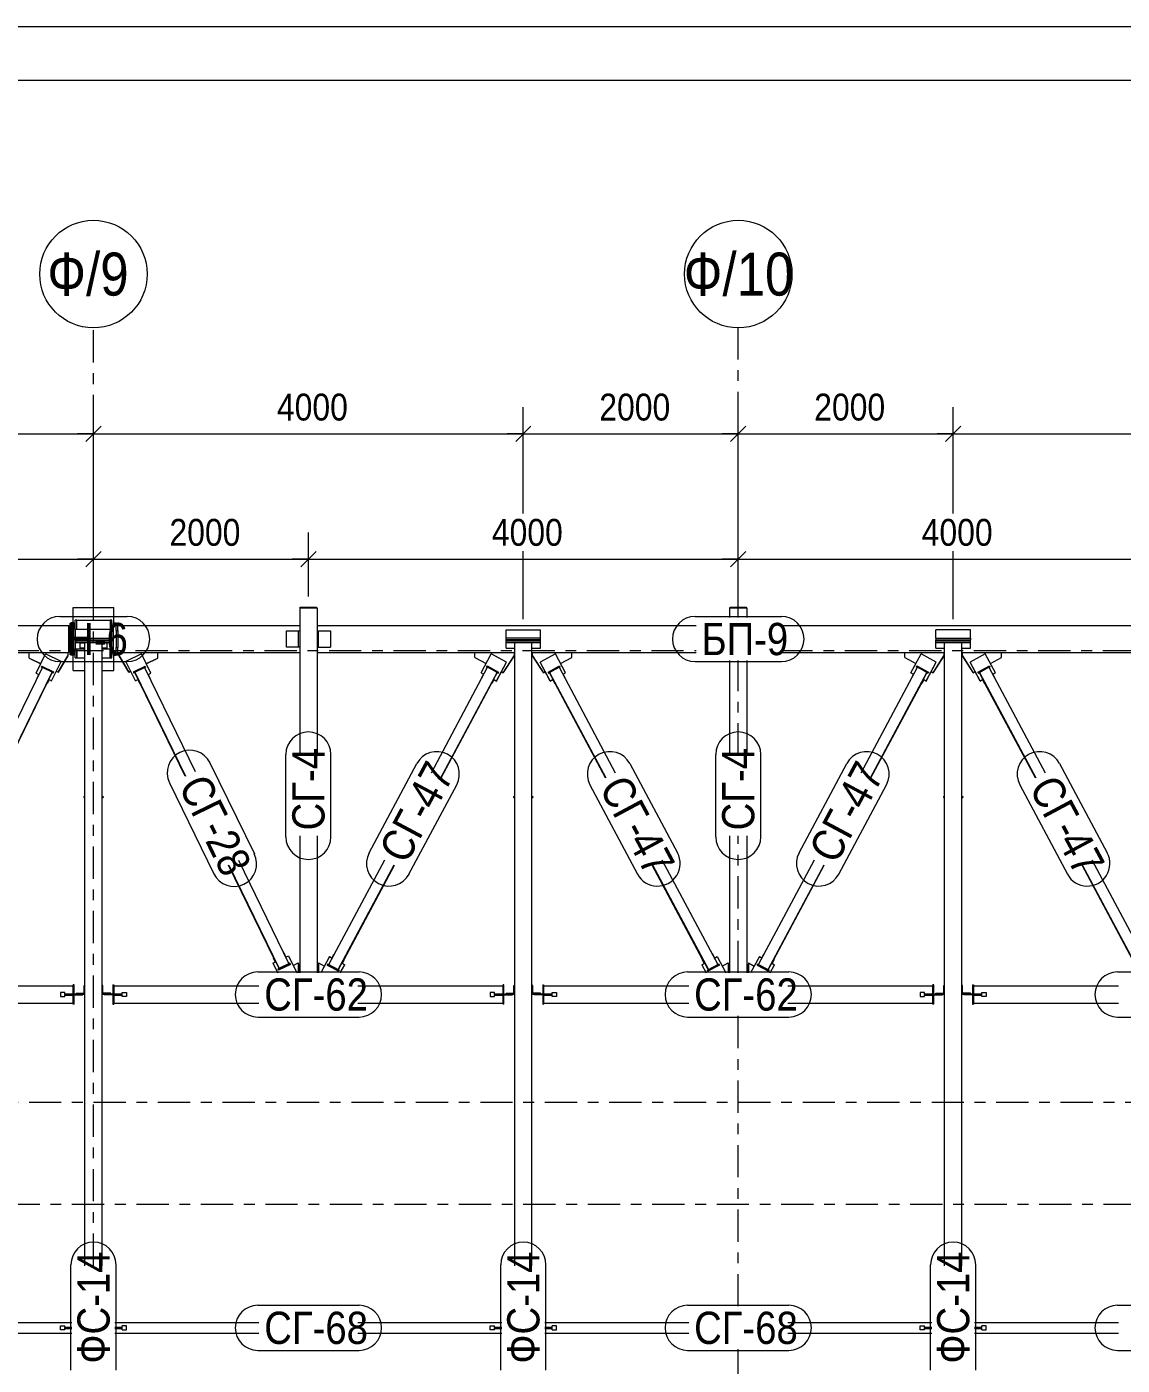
# Model space of a CAD drawing. Header units: millimetres. Extents: x -59 to 782, y -224 to 370.
# Drawn here: x 395.8 to 497.7, y 245.5 to 370 of the extents above; entities that cross this region are included whole.
import ezdxf

# ---------------------------------------------------------------- set-up
doc = ezdxf.new("R2010")
doc.units = ezdxf.units.MM
doc.linetypes.add('XKITLINE00', pattern=[0])
doc.linetypes.add('XKITLINE03', pattern=[6, 3, -1, 1, -1])
for name, color, linetype, lineweight in [('DrawingSheet', 5, 'Continuous', 0), ('Part', 2, 'Continuous', 0), ('PartMark', 3, 'Continuous', 0), ('S-GRID', 1, 'Continuous', 0), ('Z-DIMENSIONS', 1, 'Continuous', 0)]:
    doc.layers.add(name, color=color, linetype=linetype, lineweight=lineweight)
doc.styles.add('GOST type A', font='ARIAL.TTF')

msp = doc.modelspace()

# ---------------------------------------------------------------- linework, layer by layer
at = {"layer": 'DrawingSheet', "linetype": 'XKITLINE00', "lineweight": 0}
for p, q in [((781.8, 370), (-59.2, 370)), ((776.8, 365), (-39.2, 365))]:
    msp.add_line(p, q, dxfattribs=at)
at = {"layer": 'Part', "linetype": 'XKITLINE00', "lineweight": 0}
for p, q in [((400.1, 314.56), (400.1, 316)), ((400.1, 316), (403.9, 316)), ((403.9, 314.56), (403.9, 316)), ((421.2, 315.97), (422.8, 315.97)), ((421.2, 315.97), (421.2, 302.22)), ((421.24, 315.98), (421.24, 316.01)), ((421.24, 316.01), (422.76, 316.01)), ((421.24, 315.97), (421.24, 316.01)), ((421.24, 315.97), (421.24, 315.98)), ((422.76, 315.97), (422.76, 316.01)), ((422.8, 315.97), (422.8, 302.22)), ((461.2, 315.97), (462.8, 315.97)), ((461.2, 315.97), (461.2, 315.06)), ((461.24, 315.98), (461.24, 316.01)), ((461.24, 316.01), (462.76, 316.01)), ((461.24, 315.97), (461.24, 316.01)), ((461.24, 315.97), (461.24, 315.98)), ((462.76, 315.97), (462.76, 316.01)), ((462.8, 315.97), (462.8, 315.06)), ((382.8, 314.31), (399.72, 314.31)), ((399.72, 313.86), (399.72, 314.31)), ((399.88, 313.86), (399.72, 313.86)), ((399.72, 312.26), (399.72, 313.86)), ((400.18, 314.56), (399.88, 314.56)), ((399.88, 313.86), (399.88, 314.56)), ((399.88, 312.26), (399.88, 313.86)), ((400.18, 311.56), (400.18, 314.56)), ((400.18, 314.06), (400.29, 314.06)), ((400.44, 314.8), (400.29, 314.8)), ((400.29, 313.96), (400.29, 314.8)), ((403.71, 313.96), (400.29, 313.96)), ((400.29, 313.96), (400.29, 312.16)), ((400.44, 313.96), (400.44, 314.8)), ((400.45, 313.96), (400.45, 314.8)), ((400.45, 314.8), (403.55, 314.8)), ((403.55, 314.8), (403.55, 313.96)), ((403.71, 314.8), (403.56, 314.8)), ((403.56, 314.8), (403.56, 313.96)), ((403.71, 313.96), (403.71, 314.8)), ((403.71, 314.06), (403.82, 314.06)), ((403.71, 312.16), (403.71, 313.96)), ((403.82, 314.56), (403.82, 311.56)), ((403.82, 314.56), (404.12, 314.56)), ((404.12, 313.86), (404.12, 314.56)), ((404.12, 313.86), (404.12, 312.26)), ((404.12, 313.86), (404.28, 313.86)), ((404.28, 314.31), (421.2, 314.31)), ((404.28, 313.86), (404.28, 314.31)), ((404.28, 313.86), (404.28, 312.26)), ((419.95, 312.31), (419.95, 313.81)), ((419.95, 313.81), (421.2, 313.81)), ((421.08, 312.31), (421.08, 313.81)), ((422.8, 314.31), (458.08, 314.31)), ((422.8, 313.81), (422.92, 313.81)), ((422.92, 313.81), (422.92, 312.31)), ((422.92, 313.81), (424.05, 313.81)), ((424.05, 313.81), (424.05, 312.31)), ((440.4, 313.91), (443.6, 313.91)), ((440.4, 313.14), (440.4, 313.91)), ((443.6, 313.14), (443.6, 313.91)), ((465.92, 314.31), (501.2, 314.31)), ((483.6, 313.91), (480.4, 313.91)), ((480.4, 313.14), (480.4, 313.91)), ((483.6, 313.14), (483.6, 313.91)), ((400.4, 312.98), (400.4, 313.14)), ((400.4, 313.14), (403.6, 313.14)), ((400.4, 312.98), (403.6, 312.98)), ((400.4, 312.74), (400.4, 312.9)), ((400.4, 312.9), (403.6, 312.9)), ((400.4, 312.74), (403.6, 312.74)), ((400.75, 312.71), (401.2, 312.71)), ((400.75, 312.21), (400.75, 312.71)), ((401.2, 254.77), (401.2, 312.74)), ((402.8, 254.77), (402.8, 312.74)), ((402.8, 312.71), (403.25, 312.71)), ((403.25, 312.71), (403.25, 312.21)), ((403.6, 312.98), (403.6, 313.14)), ((403.6, 312.74), (403.6, 312.9)), ((440.4, 312.98), (440.4, 313.14)), ((443.6, 313.14), (440.4, 313.14)), ((440.4, 312.9), (440.4, 312.98)), ((443.6, 312.98), (440.4, 312.98)), ((440.4, 312.74), (440.4, 312.9)), ((440.4, 312.9), (443.6, 312.9)), ((440.4, 312.21), (440.4, 312.74)), ((440.4, 312.74), (443.6, 312.74)), ((441.2, 254.77), (441.2, 312.74)), ((442.8, 254.77), (442.8, 312.74)), ((443.6, 312.98), (443.6, 313.14)), ((443.6, 312.9), (443.6, 312.98)), ((443.6, 312.74), (443.6, 312.9)), ((443.6, 312.21), (443.6, 312.74)), ((480.4, 313.14), (483.6, 313.14)), ((480.4, 313.14), (480.4, 312.98)), ((480.4, 312.98), (483.6, 312.98)), ((480.4, 312.9), (480.4, 312.98)), ((480.4, 312.74), (480.4, 312.9)), ((480.4, 312.9), (483.6, 312.9)), ((480.4, 312.74), (483.6, 312.74)), ((480.4, 312.21), (480.4, 312.74)), ((481.2, 254.77), (481.2, 312.74)), ((482.8, 254.77), (482.8, 312.74)), ((483.6, 313.14), (483.6, 312.98)), ((483.6, 312.9), (483.6, 312.98)), ((483.6, 312.74), (483.6, 312.9)), ((483.6, 312.21), (483.6, 312.74)), ((382.8, 311.81), (399.72, 311.81)), ((396.02, 311.29), (396.02, 311.81)), ((396.02, 311.81), (399.61, 311.81)), ((396.02, 311.28), (396.02, 311.29)), ((396.02, 311.29), (397.1, 310.77)), ((396.02, 311.28), (397.1, 310.76)), ((396.67, 309.87), (397.54, 311.67)), ((398.98, 310.97), (397.54, 311.67)), ((398.72, 309.97), (399.61, 311.51)), ((399.61, 311.51), (398.72, 309.98)), ((399.61, 311.81), (399.61, 311.51)), ((399.61, 311.51), (399.61, 311.51)), ((399.72, 311.81), (399.72, 312.26)), ((399.88, 312.26), (399.72, 312.26)), ((399.88, 311.56), (399.88, 312.26)), ((400.18, 311.56), (399.88, 311.56)), ((400.1, 310.12), (400.1, 311.56)), ((400.18, 312.06), (400.29, 312.06)), ((400.29, 311.32), (400.29, 312.16)), ((400.29, 312.16), (401.2, 312.16)), ((400.29, 311.32), (400.44, 311.32)), ((400.44, 311.32), (400.44, 312.16)), ((400.45, 312.16), (400.45, 311.32)), ((400.45, 311.32), (401.2, 311.32)), ((401.2, 312.21), (400.75, 312.21)), ((403.25, 312.21), (402.8, 312.21)), ((402.8, 312.16), (403.71, 312.16)), ((402.8, 311.32), (403.55, 311.32)), ((403.55, 311.32), (403.55, 312.16)), ((403.56, 312.16), (403.56, 311.32)), ((403.56, 311.32), (403.71, 311.32)), ((403.71, 311.32), (403.71, 312.16)), ((403.71, 312.06), (403.82, 312.06)), ((403.82, 311.56), (404.12, 311.56)), ((403.9, 310.12), (403.9, 311.56)), ((404.12, 311.56), (404.12, 312.26)), ((404.12, 312.26), (404.28, 312.26)), ((404.28, 311.81), (404.28, 312.26)), ((404.28, 311.81), (421.2, 311.81)), ((404.39, 311.51), (404.39, 311.81)), ((404.39, 311.81), (407.98, 311.81)), ((404.39, 311.51), (405.28, 309.97)), ((404.39, 311.51), (404.39, 311.51)), ((405.28, 309.98), (404.39, 311.51)), ((406.46, 311.67), (405.02, 310.97)), ((407.33, 309.87), (406.46, 311.67)), ((406.9, 310.77), (407.98, 311.29)), ((406.9, 310.76), (407.98, 311.28)), ((407.98, 311.29), (407.98, 311.81)), ((407.98, 311.28), (407.98, 311.29)), ((421.2, 312.31), (419.95, 312.31)), ((422.8, 312.31), (422.92, 312.31)), ((422.8, 311.81), (441.2, 311.81)), ((422.92, 312.31), (424.05, 312.31)), ((437.49, 311.35), (437.49, 311.81)), ((437.49, 311.81), (441.14, 311.81)), ((437.49, 311.34), (437.49, 311.35)), ((437.49, 311.35), (438.54, 310.78)), ((437.49, 311.34), (438.54, 310.78)), ((438.07, 309.91), (439.02, 311.67)), ((440.43, 310.92), (439.02, 311.67)), ((440.13, 309.93), (441.14, 311.51)), ((441.14, 311.51), (440.13, 309.94)), ((440.4, 312.21), (441.2, 312.21)), ((441.14, 311.81), (441.14, 311.51)), ((441.14, 311.51), (441.14, 311.51)), ((442.8, 312.21), (443.6, 312.21)), ((442.8, 311.81), (458.08, 311.81)), ((442.86, 311.51), (442.86, 311.81)), ((442.86, 311.81), (446.51, 311.81)), ((442.86, 311.51), (443.87, 309.93)), ((442.86, 311.51), (442.86, 311.51)), ((443.87, 309.94), (442.86, 311.51)), ((444.98, 311.67), (443.57, 310.92)), ((445.93, 309.91), (444.98, 311.67)), ((445.46, 310.78), (446.51, 311.35)), ((445.46, 310.78), (446.51, 311.34)), ((446.51, 311.35), (446.51, 311.81)), ((446.51, 311.34), (446.51, 311.35)), ((465.92, 311.81), (481.2, 311.81)), ((477.49, 311.35), (477.49, 311.81)), ((477.49, 311.81), (481.14, 311.81)), ((477.49, 311.34), (477.49, 311.35)), ((477.49, 311.35), (478.54, 310.78)), ((477.49, 311.34), (478.54, 310.78)), ((478.07, 309.91), (479.02, 311.67)), ((480.43, 310.92), (479.02, 311.67)), ((480.13, 309.93), (481.14, 311.51)), ((481.14, 311.51), (480.13, 309.94)), ((480.4, 312.21), (481.2, 312.21)), ((481.14, 311.81), (481.14, 311.51)), ((481.14, 311.51), (481.14, 311.51)), ((482.8, 312.21), (483.6, 312.21)), ((482.8, 311.81), (501.2, 311.81)), ((482.86, 311.51), (482.86, 311.81)), ((482.86, 311.81), (486.51, 311.81)), ((482.86, 311.51), (483.87, 309.93)), ((482.86, 311.51), (482.86, 311.51)), ((483.87, 309.94), (482.86, 311.51)), ((484.98, 311.67), (483.57, 310.92)), ((485.93, 309.91), (484.98, 311.67)), ((485.46, 310.78), (486.51, 311.35)), ((485.46, 310.78), (486.51, 311.34)), ((486.51, 311.35), (486.51, 311.81)), ((486.51, 311.34), (486.51, 311.35)), ((392.53, 300.74), (397.25, 310.42)), ((393.43, 300.31), (398.15, 309.98)), ((397.19, 310.54), (397.16, 310.47)), ((397.16, 310.47), (398.24, 309.94)), ((397.16, 310.43), (397.16, 310.47)), ((397.16, 310.43), (397.24, 310.39)), ((397.19, 310.54), (398.28, 310.02)), ((398.15, 309.98), (397.25, 310.42)), ((398.1, 309.18), (398.98, 310.97)), ((398.1, 309.17), (398.98, 310.96)), ((398.15, 309.95), (398.15, 309.98)), ((398.24, 309.94), (398.28, 310.02)), ((398.24, 309.91), (398.28, 309.98)), ((398.28, 310.02), (398.28, 309.98)), ((398.54, 310.07), (398.72, 309.98)), ((398.54, 310.06), (398.72, 309.97)), ((398.72, 309.97), (398.72, 309.98)), ((398.98, 310.96), (398.98, 310.97)), ((400.1, 310.12), (401.2, 310.12)), ((402.8, 310.12), (403.9, 310.12)), ((405.9, 309.18), (405.02, 310.97)), ((405.02, 310.97), (405.02, 310.96)), ((405.9, 309.17), (405.02, 310.96)), ((405.28, 309.98), (405.46, 310.07)), ((405.28, 309.97), (405.46, 310.06)), ((405.28, 309.97), (405.28, 309.98)), ((405.72, 310.02), (406.81, 310.54)), ((405.72, 310.02), (405.72, 309.98)), ((405.72, 310.02), (405.76, 309.94)), ((405.72, 309.98), (405.76, 309.91)), ((405.76, 309.94), (406.84, 310.47)), ((405.85, 309.98), (406.75, 310.42)), ((405.85, 309.95), (405.85, 309.98)), ((405.85, 309.98), (410.57, 300.31)), ((406.75, 310.42), (411.47, 300.74)), ((406.76, 310.39), (406.84, 310.43)), ((406.81, 310.54), (406.84, 310.47)), ((406.84, 310.47), (406.84, 310.43)), ((433.44, 300.63), (438.68, 310.43)), ((434.32, 300.16), (439.56, 309.96)), ((438.62, 310.56), (438.59, 310.49)), ((438.59, 310.49), (439.65, 309.92)), ((438.59, 310.45), (438.59, 310.49)), ((438.59, 310.45), (438.67, 310.41)), ((438.62, 310.56), (439.69, 309.99)), ((439.56, 309.96), (438.68, 310.43)), ((439.49, 309.16), (440.43, 310.92)), ((439.49, 309.15), (440.43, 310.91)), ((439.56, 309.93), (439.56, 309.96)), ((439.65, 309.92), (439.69, 309.99)), ((439.69, 309.99), (439.69, 309.95)), ((439.95, 310.03), (440.13, 309.93)), ((439.96, 310.03), (440.13, 309.94)), ((440.43, 310.91), (440.43, 310.92)), ((444.51, 309.16), (443.57, 310.92)), ((443.57, 310.92), (443.57, 310.91)), ((444.51, 309.15), (443.57, 310.91)), ((443.87, 309.93), (444.05, 310.03)), ((443.87, 309.94), (444.04, 310.03)), ((444.31, 309.99), (445.38, 310.56)), ((444.31, 309.99), (444.31, 309.95)), ((444.31, 309.99), (444.35, 309.92)), ((444.35, 309.92), (445.41, 310.49)), ((444.44, 309.96), (445.32, 310.43)), ((444.44, 309.93), (444.44, 309.96)), ((444.44, 309.96), (449.68, 300.16)), ((445.32, 310.43), (450.56, 300.63)), ((445.33, 310.41), (445.41, 310.45)), ((445.38, 310.56), (445.41, 310.49)), ((445.41, 310.49), (445.41, 310.45)), ((461.2, 311.06), (461.2, 302.22)), ((462.8, 311.06), (462.8, 302.22)), ((473.44, 300.63), (478.68, 310.43)), ((474.32, 300.16), (479.56, 309.96)), ((478.62, 310.56), (478.59, 310.49)), ((478.59, 310.49), (479.65, 309.92)), ((478.59, 310.45), (478.59, 310.49)), ((478.59, 310.45), (478.67, 310.41)), ((478.62, 310.56), (479.69, 309.99)), ((479.56, 309.96), (478.68, 310.43)), ((479.49, 309.16), (480.43, 310.92)), ((479.49, 309.15), (480.43, 310.91)), ((479.56, 309.93), (479.56, 309.96)), ((479.65, 309.92), (479.69, 309.99)), ((479.69, 309.99), (479.69, 309.95)), ((479.95, 310.03), (480.13, 309.93)), ((479.96, 310.03), (480.13, 309.94)), ((480.43, 310.91), (480.43, 310.92)), ((484.51, 309.16), (483.57, 310.92)), ((483.57, 310.92), (483.57, 310.91)), ((484.51, 309.15), (483.57, 310.91)), ((483.87, 309.93), (484.05, 310.03)), ((483.87, 309.94), (484.04, 310.03)), ((484.31, 309.99), (485.38, 310.56)), ((484.31, 309.99), (484.31, 309.95)), ((484.31, 309.99), (484.35, 309.92)), ((484.35, 309.92), (485.41, 310.49)), ((484.44, 309.96), (485.32, 310.43)), ((484.44, 309.93), (484.44, 309.96)), ((484.44, 309.96), (489.68, 300.16)), ((485.32, 310.43), (490.56, 300.63)), ((485.33, 310.41), (485.41, 310.45)), ((485.38, 310.56), (485.41, 310.49)), ((485.41, 310.49), (485.41, 310.45)), ((393.46, 300.29), (397.67, 308.93)), ((396.67, 309.87), (396.89, 309.76)), ((396.67, 309.87), (396.67, 309.87)), ((396.67, 309.87), (396.89, 309.76)), ((396.9, 309.77), (396.72, 309.41)), ((396.72, 309.41), (396.72, 309.39)), ((396.72, 309.41), (396.75, 309.4)), ((396.72, 309.39), (396.74, 309.38)), ((396.9, 309.77), (396.93, 309.76)), ((397.83, 309.32), (397.66, 308.96)), ((397.66, 308.96), (397.66, 308.93)), ((397.66, 308.96), (397.7, 308.94)), ((397.66, 308.93), (397.7, 308.91)), ((397.7, 308.94), (397.87, 309.3)), ((397.87, 309.27), (397.7, 308.91)), ((397.7, 308.91), (397.7, 308.94)), ((397.83, 309.32), (397.87, 309.3)), ((397.84, 309.31), (398.15, 309.95)), ((397.87, 309.3), (397.87, 309.27)), ((397.87, 309.29), (398.1, 309.18)), ((397.87, 309.28), (398.1, 309.17)), ((398.1, 309.17), (398.1, 309.18)), ((398.15, 309.95), (398.24, 309.91)), ((398.24, 309.94), (398.24, 309.91)), ((405.76, 309.91), (405.85, 309.95)), ((405.76, 309.91), (405.76, 309.94)), ((406.16, 309.31), (405.85, 309.95)), ((405.9, 309.18), (406.13, 309.29)), ((405.9, 309.17), (406.13, 309.28)), ((405.9, 309.17), (405.9, 309.18)), ((406.13, 309.3), (406.17, 309.32)), ((406.13, 309.3), (406.3, 308.94)), ((406.13, 309.27), (406.13, 309.3)), ((406.13, 309.27), (406.3, 308.91)), ((406.34, 308.96), (406.17, 309.32)), ((406.3, 308.94), (406.34, 308.96)), ((406.3, 308.91), (406.3, 308.94)), ((406.3, 308.91), (406.34, 308.93)), ((410.54, 300.29), (406.33, 308.93)), ((406.34, 308.93), (406.34, 308.96)), ((407.07, 309.76), (407.1, 309.77)), ((407.28, 309.41), (407.1, 309.77)), ((407.11, 309.76), (407.33, 309.87)), ((407.11, 309.76), (407.33, 309.87)), ((407.25, 309.4), (407.28, 309.41)), ((407.26, 309.38), (407.28, 309.39)), ((407.28, 309.39), (407.28, 309.41)), ((407.33, 309.87), (407.33, 309.87)), ((434.35, 300.15), (439.04, 308.92)), ((438.07, 309.91), (438.3, 309.79)), ((438.07, 309.9), (438.07, 309.91)), ((438.07, 309.9), (438.3, 309.78)), ((438.3, 309.8), (438.12, 309.44)), ((438.12, 309.44), (438.12, 309.42)), ((438.12, 309.44), (438.14, 309.43)), ((438.12, 309.42), (438.13, 309.41)), ((438.3, 309.8), (438.33, 309.78)), ((439.22, 309.31), (439.03, 308.96)), ((439.03, 308.96), (439.03, 308.93)), ((439.03, 308.96), (439.07, 308.94)), ((439.03, 308.93), (439.07, 308.91)), ((439.07, 308.94), (439.26, 309.29)), ((439.26, 309.26), (439.07, 308.91)), ((439.07, 308.91), (439.07, 308.94)), ((439.22, 309.31), (439.26, 309.29)), ((439.23, 309.31), (439.56, 309.93)), ((439.26, 309.29), (439.26, 309.26)), ((439.26, 309.28), (439.49, 309.16)), ((439.26, 309.27), (439.49, 309.15)), ((439.49, 309.15), (439.49, 309.16)), ((439.56, 309.93), (439.65, 309.88)), ((439.65, 309.88), (439.69, 309.95)), ((439.65, 309.92), (439.65, 309.88)), ((440.13, 309.93), (440.13, 309.94)), ((443.87, 309.93), (443.87, 309.94)), ((444.31, 309.95), (444.35, 309.88)), ((444.35, 309.88), (444.44, 309.93)), ((444.35, 309.88), (444.35, 309.92)), ((444.77, 309.31), (444.44, 309.93)), ((444.51, 309.16), (444.74, 309.28)), ((444.51, 309.15), (444.74, 309.27)), ((444.51, 309.15), (444.51, 309.16)), ((444.74, 309.29), (444.78, 309.31)), ((444.74, 309.29), (444.93, 308.94)), ((444.74, 309.26), (444.74, 309.29)), ((444.74, 309.26), (444.93, 308.91)), ((444.97, 308.96), (444.78, 309.31)), ((444.93, 308.94), (444.97, 308.96)), ((444.93, 308.91), (444.93, 308.94)), ((444.93, 308.91), (444.97, 308.93)), ((449.65, 300.15), (444.96, 308.92)), ((444.97, 308.93), (444.97, 308.96)), ((445.67, 309.78), (445.7, 309.8)), ((445.7, 309.79), (445.93, 309.91)), ((445.7, 309.78), (445.93, 309.9)), ((445.88, 309.44), (445.7, 309.8)), ((445.86, 309.43), (445.88, 309.44)), ((445.87, 309.41), (445.88, 309.42)), ((445.88, 309.42), (445.88, 309.44)), ((445.93, 309.9), (445.93, 309.91)), ((474.35, 300.15), (479.04, 308.92)), ((478.07, 309.91), (478.3, 309.79)), ((478.07, 309.9), (478.07, 309.91)), ((478.07, 309.9), (478.3, 309.78)), ((478.3, 309.8), (478.12, 309.44)), ((478.12, 309.44), (478.12, 309.42)), ((478.12, 309.44), (478.14, 309.43)), ((478.12, 309.42), (478.13, 309.41)), ((478.3, 309.8), (478.33, 309.78)), ((479.22, 309.31), (479.03, 308.96)), ((479.03, 308.96), (479.03, 308.93)), ((479.03, 308.96), (479.07, 308.94)), ((479.03, 308.93), (479.07, 308.91)), ((479.07, 308.94), (479.26, 309.29)), ((479.26, 309.26), (479.07, 308.91)), ((479.07, 308.91), (479.07, 308.94)), ((479.22, 309.31), (479.26, 309.29)), ((479.23, 309.31), (479.56, 309.93)), ((479.26, 309.29), (479.26, 309.26)), ((479.26, 309.28), (479.49, 309.16)), ((479.26, 309.27), (479.49, 309.15)), ((479.49, 309.15), (479.49, 309.16)), ((479.56, 309.93), (479.65, 309.88)), ((479.65, 309.88), (479.69, 309.95)), ((479.65, 309.92), (479.65, 309.88)), ((480.13, 309.93), (480.13, 309.94)), ((483.87, 309.93), (483.87, 309.94)), ((484.31, 309.95), (484.35, 309.88)), ((484.35, 309.88), (484.44, 309.93)), ((484.35, 309.88), (484.35, 309.92)), ((484.77, 309.31), (484.44, 309.93)), ((484.51, 309.16), (484.74, 309.28)), ((484.51, 309.15), (484.74, 309.27)), ((484.51, 309.15), (484.51, 309.16)), ((484.74, 309.29), (484.78, 309.31)), ((484.74, 309.29), (484.93, 308.94)), ((484.74, 309.26), (484.74, 309.29)), ((484.74, 309.26), (484.93, 308.91)), ((484.97, 308.96), (484.78, 309.31)), ((484.93, 308.94), (484.97, 308.96)), ((484.93, 308.91), (484.93, 308.94)), ((484.93, 308.91), (484.97, 308.93)), ((489.65, 300.15), (484.96, 308.92)), ((484.97, 308.93), (484.97, 308.96)), ((485.67, 309.78), (485.7, 309.8)), ((485.7, 309.79), (485.93, 309.91)), ((485.7, 309.78), (485.93, 309.9)), ((485.88, 309.44), (485.7, 309.8)), ((485.86, 309.43), (485.88, 309.44)), ((485.87, 309.41), (485.88, 309.42)), ((485.88, 309.42), (485.88, 309.44)), ((485.93, 309.9), (485.93, 309.91)), ((401.1, 298.4), (401.2, 298.4)), ((401.1, 298.4), (401.1, 298.32)), ((401.1, 298.32), (401.2, 298.32)), ((402.8, 298.4), (402.9, 298.4)), ((402.8, 298.32), (402.9, 298.32)), ((402.9, 298.4), (402.9, 298.32)), ((441.1, 298.4), (441.2, 298.4)), ((441.1, 298.4), (441.1, 298.32)), ((441.1, 298.32), (441.2, 298.32)), ((442.8, 298.4), (442.9, 298.4)), ((442.8, 298.32), (442.9, 298.32)), ((442.9, 298.4), (442.9, 298.32)), ((481.1, 298.4), (481.2, 298.4)), ((481.1, 298.4), (481.1, 298.32)), ((481.1, 298.32), (481.2, 298.32)), ((482.8, 298.4), (482.9, 298.4)), ((482.8, 298.32), (482.9, 298.32)), ((482.9, 298.4), (482.9, 298.32)), ((421.2, 294.76), (421.2, 282)), ((422.8, 294.76), (422.8, 282)), ((461.2, 294.76), (461.2, 282)), ((462.8, 294.76), (462.8, 282)), ((418.78, 283.39), (414.57, 292.03)), ((414.6, 292.04), (419.29, 282.42)), ((415.5, 292.48), (420.18, 282.86)), ((423.9, 282.78), (429.1, 292.52)), ((424.78, 282.31), (429.99, 292.05)), ((425.32, 283.26), (430.01, 292.04)), ((458.68, 283.26), (453.99, 292.04)), ((454.01, 292.05), (459.22, 282.31)), ((454.9, 292.52), (460.1, 282.78)), ((463.9, 282.78), (469.1, 292.52)), ((464.78, 282.31), (469.99, 292.05)), ((465.32, 283.26), (470.01, 292.04)), ((498.68, 283.26), (493.99, 292.04)), ((494.01, 292.05), (499.22, 282.31)), ((494.9, 292.52), (500.1, 282.78)), ((419.73, 283.86), (419.7, 283.84)), ((419.91, 283.5), (419.73, 283.86)), ((418.7, 282.9), (418.97, 283.03)), ((418.7, 282.9), (418.7, 282.9)), ((418.7, 282.9), (419.14, 282)), ((418.7, 282.9), (419.14, 282)), ((418.8, 283.4), (418.76, 283.38)), ((418.76, 283.36), (418.76, 283.38)), ((418.76, 283.38), (418.94, 283.03)), ((418.93, 283.01), (418.76, 283.36)), ((418.97, 283.04), (418.8, 283.4)), ((418.97, 283.04), (418.94, 283.03)), ((418.94, 283.03), (418.94, 283.02)), ((418.97, 283.03), (418.97, 283.04)), ((419.27, 282.42), (418.97, 283.03)), ((420.28, 282.91), (419.19, 282.38)), ((420.32, 282.83), (419.23, 282.31)), ((420.32, 282.8), (419.23, 282.27)), ((419.88, 283.48), (420.14, 283.6)), ((419.91, 283.5), (419.88, 283.48)), ((419.91, 283.49), (419.91, 283.5)), ((420.14, 283.6), (420.92, 282)), ((420.32, 282.83), (420.28, 282.91)), ((420.32, 282.8), (420.32, 282.83)), ((420.58, 282.7), (421.06, 282.93)), ((421.06, 282.93), (421.06, 282)), ((421.2, 282.8), (421.08, 282.8)), ((421.08, 282.8), (421.08, 282)), ((422.8, 282.8), (422.92, 282.8)), ((422.92, 282.8), (422.92, 282)), ((422.94, 282.93), (422.94, 282)), ((422.94, 282.93), (423.49, 282.64)), ((423.97, 283.52), (423.15, 282)), ((423.76, 282.76), (423.8, 282.83)), ((424.83, 282.19), (423.76, 282.76)), ((423.76, 282.76), (423.76, 282.72)), ((423.76, 282.72), (424.83, 282.16)), ((424.87, 282.26), (423.8, 282.83)), ((423.97, 283.52), (424.22, 283.39)), ((424.2, 283.41), (424.38, 283.76)), ((424.22, 283.39), (424.2, 283.41)), ((424.2, 283.4), (424.2, 283.41)), ((424.38, 283.76), (424.41, 283.75)), ((424.79, 282.3), (425.11, 282.91)), ((424.97, 282), (425.38, 282.77)), ((424.97, 282), (425.38, 282.76)), ((425.11, 282.92), (425.3, 283.27)), ((425.15, 282.9), (425.11, 282.92)), ((425.11, 282.91), (425.11, 282.92)), ((425.11, 282.91), (425.38, 282.77)), ((425.34, 283.25), (425.15, 282.9)), ((425.15, 282.89), (425.15, 282.9)), ((425.16, 282.89), (425.34, 283.23)), ((425.3, 283.27), (425.34, 283.25)), ((425.34, 283.23), (425.34, 283.25)), ((425.38, 282.77), (425.38, 282.76)), ((458.62, 282.77), (458.89, 282.91)), ((458.62, 282.77), (458.62, 282.76)), ((458.62, 282.77), (459.03, 282)), ((458.62, 282.76), (459.03, 282)), ((458.7, 283.27), (458.66, 283.25)), ((458.66, 283.23), (458.66, 283.25)), ((458.66, 283.25), (458.85, 282.9)), ((458.84, 282.89), (458.66, 283.23)), ((458.89, 282.92), (458.7, 283.27)), ((458.89, 282.92), (458.85, 282.9)), ((458.85, 282.9), (458.85, 282.89)), ((458.89, 282.91), (458.89, 282.92)), ((459.21, 282.3), (458.89, 282.91)), ((460.2, 282.83), (459.13, 282.26)), ((460.24, 282.76), (459.17, 282.19)), ((460.24, 282.72), (459.17, 282.16)), ((459.62, 283.76), (459.59, 283.75)), ((459.8, 283.41), (459.62, 283.76)), ((459.78, 283.39), (460.03, 283.52)), ((459.8, 283.41), (459.78, 283.39)), ((459.8, 283.4), (459.8, 283.41)), ((460.03, 283.52), (460.85, 282)), ((460.24, 282.76), (460.2, 282.83)), ((460.24, 282.72), (460.24, 282.76)), ((460.51, 282.64), (461.06, 282.93)), ((461.06, 282.93), (461.06, 282)), ((461.2, 282.8), (461.08, 282.8)), ((461.08, 282.8), (461.08, 282)), ((462.8, 282.8), (462.92, 282.8)), ((462.92, 282.8), (462.92, 282)), ((462.94, 282.93), (462.94, 282)), ((462.94, 282.93), (463.49, 282.64)), ((463.97, 283.52), (463.15, 282)), ((463.76, 282.76), (463.8, 282.83)), ((464.83, 282.19), (463.76, 282.76)), ((463.76, 282.76), (463.76, 282.72)), ((463.76, 282.72), (464.83, 282.16)), ((464.87, 282.26), (463.8, 282.83)), ((463.97, 283.52), (464.22, 283.39)), ((464.2, 283.41), (464.38, 283.76)), ((464.22, 283.39), (464.2, 283.41)), ((464.2, 283.4), (464.2, 283.41)), ((464.38, 283.76), (464.41, 283.75)), ((464.79, 282.3), (465.11, 282.91)), ((464.97, 282), (465.38, 282.77)), ((464.97, 282), (465.38, 282.76)), ((465.11, 282.92), (465.3, 283.27)), ((465.15, 282.9), (465.11, 282.92)), ((465.11, 282.91), (465.11, 282.92)), ((465.11, 282.91), (465.38, 282.77)), ((465.34, 283.25), (465.15, 282.9)), ((465.15, 282.89), (465.15, 282.9)), ((465.16, 282.89), (465.34, 283.23)), ((465.3, 283.27), (465.34, 283.25)), ((465.34, 283.23), (465.34, 283.25)), ((465.38, 282.77), (465.38, 282.76)), ((419.23, 282.31), (419.19, 282.38)), ((419.19, 282.38), (419.19, 282.34)), ((419.23, 282.27), (419.19, 282.34)), ((419.23, 282.31), (419.23, 282.27)), ((424.83, 282.19), (424.87, 282.26)), ((424.83, 282.16), (424.87, 282.23)), ((424.83, 282.16), (424.83, 282.19)), ((424.87, 282.23), (424.87, 282.26)), ((459.17, 282.19), (459.13, 282.26)), ((459.13, 282.26), (459.13, 282.23)), ((459.17, 282.16), (459.13, 282.23)), ((459.17, 282.19), (459.17, 282.16)), ((464.83, 282.19), (464.87, 282.26)), ((464.83, 282.16), (464.87, 282.23)), ((464.83, 282.16), (464.83, 282.19)), ((464.87, 282.23), (464.87, 282.26)), ((386.61, 280.8), (400.12, 280.8)), ((399.32, 280.2), (398.92, 280.2)), ((398.92, 280.2), (398.92, 279.8)), ((399.32, 280.04), (399.32, 280.2)), ((400.2, 280.9), (400.12, 280.9)), ((400.12, 280.04), (400.12, 280.9)), ((400.2, 280.04), (400.2, 280.9)), ((400.4, 280.04), (400.4, 280.11)), ((400.4, 280.11), (401.13, 280.11)), ((401.13, 280.11), (401.13, 280.84)), ((401.13, 280.84), (401.2, 280.84)), ((402.87, 280.84), (402.8, 280.84)), ((402.87, 280.11), (402.87, 280.84)), ((403.6, 280.11), (402.87, 280.11)), ((403.6, 280.04), (403.6, 280.11)), ((403.8, 280.9), (403.8, 280.04)), ((403.8, 280.9), (403.88, 280.9)), ((403.88, 280.9), (403.88, 280.04)), ((403.88, 280.8), (417.39, 280.8)), ((404.68, 280.2), (405.08, 280.2)), ((404.68, 280.04), (404.68, 280.2)), ((405.08, 280.2), (405.08, 279.8)), ((426.61, 280.8), (440.12, 280.8)), ((439.32, 280.2), (438.92, 280.2)), ((438.92, 280.2), (438.92, 279.8)), ((439.32, 280.04), (439.32, 280.2)), ((440.2, 280.9), (440.12, 280.9)), ((440.12, 280.04), (440.12, 280.9)), ((440.2, 280.04), (440.2, 280.9)), ((440.4, 280.04), (440.4, 280.11)), ((440.4, 280.11), (441.13, 280.11)), ((441.13, 280.11), (441.13, 280.84)), ((441.13, 280.84), (441.2, 280.84)), ((442.87, 280.84), (442.8, 280.84)), ((442.87, 280.11), (442.87, 280.84)), ((443.6, 280.11), (442.87, 280.11)), ((443.6, 280.04), (443.6, 280.11)), ((443.8, 280.9), (443.8, 280.04)), ((443.8, 280.9), (443.88, 280.9)), ((443.88, 280.9), (443.88, 280.04)), ((443.88, 280.8), (457.39, 280.8)), ((444.68, 280.2), (445.08, 280.2)), ((444.68, 280.04), (444.68, 280.2)), ((445.08, 280.2), (445.08, 279.8)), ((466.61, 280.8), (480.12, 280.8)), ((479.32, 280.2), (478.92, 280.2)), ((478.92, 280.2), (478.92, 279.8)), ((479.32, 280.04), (479.32, 280.2)), ((480.2, 280.9), (480.12, 280.9)), ((480.12, 280.04), (480.12, 280.9)), ((480.2, 280.04), (480.2, 280.9)), ((480.4, 280.04), (480.4, 280.11)), ((480.4, 280.11), (481.13, 280.11)), ((481.13, 280.11), (481.13, 280.84)), ((481.13, 280.84), (481.2, 280.84)), ((482.87, 280.84), (482.8, 280.84)), ((482.87, 280.11), (482.87, 280.84)), ((483.6, 280.11), (482.87, 280.11)), ((483.6, 280.04), (483.6, 280.11)), ((483.8, 280.9), (483.8, 280.04)), ((483.8, 280.9), (483.88, 280.9)), ((483.88, 280.9), (483.88, 280.04)), ((483.88, 280.8), (497.39, 280.8)), ((484.68, 280.2), (485.08, 280.2)), ((484.68, 280.04), (484.68, 280.2)), ((485.08, 280.2), (485.08, 279.8)), ((386.61, 279.2), (400.12, 279.2)), ((398.92, 279.8), (399.32, 279.8)), ((399.32, 280.05), (400.12, 280.05)), ((399.32, 280.04), (399.32, 279.96)), ((399.32, 280.04), (401, 280.04)), ((399.32, 279.8), (399.32, 279.96)), ((399.32, 279.96), (401, 279.96)), ((399.32, 279.95), (400.12, 279.95)), ((400.2, 280.04), (400.12, 280.04)), ((400.2, 279.96), (400.12, 279.96)), ((400.12, 279.1), (400.12, 279.96)), ((400.2, 279.1), (400.12, 279.1)), ((400.2, 279.1), (400.2, 279.96)), ((401, 280.04), (401, 279.96)), ((401, 280.04), (401.2, 280.04)), ((402.8, 280.04), (403, 280.04)), ((404.68, 280.04), (403, 280.04)), ((403, 279.96), (403, 280.04)), ((404.68, 279.96), (403, 279.96)), ((403.8, 280.04), (403.88, 280.04)), ((403.8, 279.96), (403.8, 279.1)), ((403.8, 279.96), (403.88, 279.96)), ((403.8, 279.1), (403.88, 279.1)), ((403.88, 280.05), (404.68, 280.05)), ((403.88, 279.96), (403.88, 279.1)), ((403.88, 279.95), (404.68, 279.95)), ((403.88, 279.2), (417.39, 279.2)), ((404.68, 279.96), (404.68, 280.04)), ((404.68, 279.8), (404.68, 279.96)), ((405.08, 279.8), (404.68, 279.8)), ((426.61, 279.2), (440.12, 279.2)), ((438.92, 279.8), (439.32, 279.8)), ((439.32, 280.05), (440.12, 280.05)), ((439.32, 280.04), (439.32, 279.96)), ((439.32, 280.04), (441, 280.04)), ((439.32, 279.8), (439.32, 279.96)), ((439.32, 279.96), (441, 279.96)), ((439.32, 279.95), (440.12, 279.95)), ((440.2, 280.04), (440.12, 280.04)), ((440.2, 279.96), (440.12, 279.96)), ((440.12, 279.1), (440.12, 279.96)), ((440.2, 279.1), (440.12, 279.1)), ((440.2, 279.1), (440.2, 279.96)), ((441, 280.04), (441, 279.96)), ((441, 280.04), (441.2, 280.04)), ((442.8, 280.04), (443, 280.04)), ((444.68, 280.04), (443, 280.04)), ((443, 279.96), (443, 280.04)), ((444.68, 279.96), (443, 279.96)), ((443.8, 280.04), (443.88, 280.04)), ((443.8, 279.96), (443.8, 279.1)), ((443.8, 279.96), (443.88, 279.96)), ((443.8, 279.1), (443.88, 279.1)), ((443.88, 280.05), (444.68, 280.05)), ((443.88, 279.96), (443.88, 279.1)), ((443.88, 279.95), (444.68, 279.95)), ((443.88, 279.2), (457.39, 279.2)), ((444.68, 279.96), (444.68, 280.04)), ((444.68, 279.8), (444.68, 279.96)), ((445.08, 279.8), (444.68, 279.8)), ((466.61, 279.2), (480.12, 279.2)), ((478.92, 279.8), (479.32, 279.8)), ((479.32, 280.05), (480.12, 280.05)), ((479.32, 280.04), (479.32, 279.96)), ((479.32, 280.04), (481, 280.04)), ((479.32, 279.8), (479.32, 279.96)), ((479.32, 279.96), (481, 279.96)), ((479.32, 279.95), (480.12, 279.95)), ((480.2, 280.04), (480.12, 280.04)), ((480.2, 279.96), (480.12, 279.96)), ((480.12, 279.1), (480.12, 279.96)), ((480.2, 279.1), (480.12, 279.1)), ((480.2, 279.1), (480.2, 279.96)), ((481, 280.04), (481, 279.96)), ((481, 280.04), (481.2, 280.04)), ((482.8, 280.04), (483, 280.04)), ((484.68, 280.04), (483, 280.04)), ((483, 279.96), (483, 280.04)), ((484.68, 279.96), (483, 279.96)), ((483.8, 280.04), (483.88, 280.04)), ((483.8, 279.96), (483.8, 279.1)), ((483.8, 279.96), (483.88, 279.96)), ((483.8, 279.1), (483.88, 279.1)), ((483.88, 280.05), (484.68, 280.05)), ((483.88, 279.96), (483.88, 279.1)), ((483.88, 279.95), (484.68, 279.95)), ((483.88, 279.2), (497.39, 279.2)), ((484.68, 279.96), (484.68, 280.04)), ((484.68, 279.8), (484.68, 279.96)), ((485.08, 279.8), (484.68, 279.8)), ((386.61, 249.5), (400, 249.5)), ((398.92, 248.8), (398.92, 249.2)), ((398.92, 249.2), (399.32, 249.2)), ((399.32, 249.04), (399.32, 249.2)), ((399.32, 249.05), (400, 249.05)), ((399.32, 249.04), (399.32, 248.96)), ((399.32, 249.04), (400, 249.04)), ((399.32, 248.96), (400, 248.96)), ((399.32, 248.8), (399.32, 248.96)), ((404, 249.5), (417.39, 249.5)), ((404, 249.05), (404.68, 249.05)), ((404.68, 249.04), (404, 249.04)), ((404.68, 248.96), (404, 248.96)), ((405.08, 249.2), (404.68, 249.2)), ((404.68, 249.04), (404.68, 249.2)), ((404.68, 248.96), (404.68, 249.04)), ((404.68, 248.8), (404.68, 248.96)), ((405.08, 248.8), (405.08, 249.2)), ((426.61, 249.5), (440, 249.5)), ((438.92, 248.8), (438.92, 249.2)), ((438.92, 249.2), (439.32, 249.2)), ((439.32, 249.04), (439.32, 249.2)), ((439.32, 249.05), (440, 249.05)), ((439.32, 249.04), (439.32, 248.96)), ((439.32, 249.04), (440, 249.04)), ((439.32, 248.96), (440, 248.96)), ((439.32, 248.8), (439.32, 248.96)), ((444, 249.5), (457.39, 249.5)), ((444, 249.05), (444.68, 249.05)), ((444.68, 249.04), (444, 249.04)), ((444.68, 248.96), (444, 248.96)), ((445.08, 249.2), (444.68, 249.2)), ((444.68, 249.04), (444.68, 249.2)), ((444.68, 248.96), (444.68, 249.04)), ((444.68, 248.8), (444.68, 248.96)), ((445.08, 248.8), (445.08, 249.2)), ((466.61, 249.5), (480, 249.5)), ((478.92, 248.8), (478.92, 249.2)), ((478.92, 249.2), (479.32, 249.2)), ((479.32, 249.04), (479.32, 249.2)), ((479.32, 249.05), (480, 249.05)), ((479.32, 249.04), (479.32, 248.96)), ((479.32, 249.04), (480, 249.04)), ((479.32, 248.96), (480, 248.96)), ((479.32, 248.8), (479.32, 248.96)), ((484, 249.5), (497.39, 249.5)), ((484, 249.05), (484.68, 249.05)), ((484.68, 249.04), (484, 249.04)), ((484.68, 248.96), (484, 248.96)), ((485.08, 249.2), (484.68, 249.2)), ((484.68, 249.04), (484.68, 249.2)), ((484.68, 248.96), (484.68, 249.04)), ((484.68, 248.8), (484.68, 248.96)), ((485.08, 248.8), (485.08, 249.2)), ((386.61, 248.5), (400, 248.5)), ((399.32, 248.8), (398.92, 248.8)), ((399.32, 248.95), (400, 248.95)), ((404, 248.95), (404.68, 248.95)), ((404, 248.5), (417.39, 248.5)), ((404.68, 248.8), (405.08, 248.8)), ((426.61, 248.5), (440, 248.5)), ((439.32, 248.8), (438.92, 248.8)), ((439.32, 248.95), (440, 248.95)), ((444, 248.95), (444.68, 248.95)), ((444, 248.5), (457.39, 248.5)), ((444.68, 248.8), (445.08, 248.8)), ((466.61, 248.5), (480, 248.5)), ((479.32, 248.8), (478.92, 248.8)), ((479.32, 248.95), (480, 248.95)), ((484, 248.95), (484.68, 248.95)), ((484, 248.5), (497.39, 248.5)), ((484.68, 248.8), (485.08, 248.8))]:
    msp.add_line(p, q, dxfattribs=at)
at = {"layer": 'PartMark', "linetype": 'XKITLINE00', "lineweight": 0}
for p, q in [((398.86, 315.16), (405.14, 315.16)), ((457.98, 315.16), (466.02, 315.16)), ((398.86, 310.96), (405.14, 310.96)), ((457.98, 310.96), (466.02, 310.96)), ((412.84, 301.54), (416.97, 293.07)), ((419.9, 294.66), (419.9, 302.32)), ((424.1, 294.66), (424.1, 302.32)), ((427.66, 293.17), (432.09, 301.48)), ((451.91, 301.48), (456.34, 293.17)), ((459.9, 294.66), (459.9, 302.32)), ((464.1, 294.66), (464.1, 302.32)), ((467.66, 293.17), (472.09, 301.48)), ((491.91, 301.48), (496.34, 293.17)), ((409.07, 299.7), (413.19, 291.23)), ((431.36, 291.19), (435.8, 299.5)), ((448.2, 299.5), (452.64, 291.19)), ((471.36, 291.19), (475.8, 299.5)), ((488.2, 299.5), (492.64, 291.19)), ((417.29, 282.1), (426.71, 282.1)), ((457.29, 282.1), (466.71, 282.1)), ((497.29, 282.1), (506.71, 282.1)), ((417.29, 277.9), (426.71, 277.9)), ((457.29, 277.9), (466.71, 277.9)), ((497.29, 277.9), (506.71, 277.9)), ((399.9, 245.07), (399.9, 254.87)), ((404.1, 245.07), (404.1, 254.87)), ((439.9, 245.07), (439.9, 254.87)), ((444.1, 245.07), (444.1, 254.87)), ((479.9, 245.07), (479.9, 254.87)), ((484.1, 245.07), (484.1, 254.87)), ((417.29, 251.1), (426.71, 251.1)), ((457.29, 251.1), (466.71, 251.1)), ((497.29, 251.1), (506.71, 251.1)), ((417.29, 246.9), (426.71, 246.9)), ((457.29, 246.9), (466.71, 246.9)), ((497.29, 246.9), (506.71, 246.9))]:
    msp.add_line(p, q, dxfattribs=at)
for centre, start, end in [((398.86, 313.06), 90, 270), ((405.14, 313.06), 270, 90), ((457.98, 313.06), 90, 270), ((466.02, 313.06), 270, 90), ((422, 302.32), 0, 180), ((462, 302.32), 0, 180), ((410.96, 300.62), 25.987, 205.987), ((433.95, 300.49), 331.8699, 151.8699), ((450.05, 300.49), 28.1301, 208.1301), ((473.95, 300.49), 331.8699, 151.8699), ((490.05, 300.49), 28.1301, 208.1301), ((422, 294.66), 180, 0), ((462, 294.66), 180, 0), ((415.08, 292.15), 205.987, 25.987), ((429.51, 292.18), 151.8699, 331.8699), ((454.49, 292.18), 208.1301, 28.1301), ((469.51, 292.18), 151.8699, 331.8699), ((494.49, 292.18), 208.1301, 28.1301), ((417.29, 280), 90, 270), ((426.71, 280), 270, 90), ((457.29, 280), 90, 270), ((466.71, 280), 270, 90), ((497.29, 280), 90, 270), ((402, 254.87), 0, 180), ((442, 254.87), 0, 180), ((482, 254.87), 0, 180), ((417.29, 249), 90, 270), ((426.71, 249), 270, 90), ((457.29, 249), 90, 270), ((466.71, 249), 270, 90), ((497.29, 249), 90, 270)]:
    msp.add_arc(centre, 2.1, start, end, dxfattribs=at)
at = {"layer": 'S-GRID', "linetype": 'XKITLINE03', "lineweight": 0}
for p, q in [((402, 254.77), (402, 342)), ((462, 315.06), (462, 342)), ((345.92, 312), (458.08, 312)), ((465.92, 312), (578.08, 312)), ((462, 302.22), (462, 311.06)), ((462, 282), (462, 294.76)), ((462, 251), (462, 278)), ((-30, 270), (722.35, 270)), ((184, 260.5), (710.42, 260.5)), ((462, 190.2), (462, 247))]:
    msp.add_line(p, q, dxfattribs=at)
at = {"layer": 'S-GRID', "linetype": 'XKITLINE00', "lineweight": 0}
for centre in [(402, 347), (462, 347)]:
    msp.add_circle(centre, 5, dxfattribs=at)
at = {"layer": 'Z-DIMENSIONS', "linetype": 'XKITLINE00', "lineweight": 0}
for p, q in [((402, 317), (402, 334.63)), ((402, 317), (402, 334.63)), ((442, 324.73), (442, 334.63)), ((442, 324.73), (442, 334.63)), ((462, 316.97), (462, 334.63)), ((462, 316.97), (462, 334.63)), ((482, 324.73), (482, 334.63)), ((482, 324.73), (482, 334.63)), ((402.71, 332.84), (401.29, 331.43)), ((402.71, 332.84), (401.29, 331.43)), ((442.71, 332.84), (441.29, 331.43)), ((442.71, 332.84), (441.29, 331.43)), ((462.71, 332.84), (461.29, 331.43)), ((462.71, 332.84), (461.29, 331.43)), ((482.71, 332.84), (481.29, 331.43)), ((482.71, 332.84), (481.29, 331.43)), ((362, 332.13), (402, 332.13)), ((402, 332.13), (400.5, 332.13)), ((402, 332.13), (403.5, 332.13)), ((402, 332.13), (442, 332.13)), ((442, 332.13), (440.5, 332.13)), ((442, 332.13), (443.5, 332.13)), ((442, 332.13), (462, 332.13)), ((462, 332.13), (460.5, 332.13)), ((462, 332.13), (463.5, 332.13)), ((462, 332.13), (482, 332.13)), ((482, 332.13), (480.5, 332.13)), ((482, 332.13), (483.5, 332.13)), ((482, 332.13), (522, 332.13)), ((402, 317), (402, 322.98)), ((402, 317), (402, 322.98)), ((422, 317), (422, 322.98)), ((422, 317), (422, 322.98)), ((462, 317), (462, 322.98)), ((462, 317), (462, 322.98)), ((402.71, 321.19), (401.29, 319.77)), ((402.71, 321.19), (401.29, 319.77)), ((422.71, 321.19), (421.29, 319.77)), ((422.71, 321.19), (421.29, 319.77)), ((442, 314.91), (442, 321.23)), ((442, 314.91), (442, 321.23)), ((462.71, 321.19), (461.29, 319.77)), ((462.71, 321.19), (461.29, 319.77)), ((482, 314.91), (482, 321.23)), ((482, 314.91), (482, 321.23)), ((382, 320.48), (402, 320.48)), ((402, 320.48), (400.5, 320.48)), ((402, 320.48), (403.5, 320.48)), ((402, 320.48), (422, 320.48)), ((422, 320.48), (420.5, 320.48)), ((422, 320.48), (423.5, 320.48)), ((422, 320.48), (462, 320.48)), ((462, 320.48), (460.5, 320.48)), ((462, 320.48), (463.5, 320.48)), ((462, 320.48), (502, 320.48))]:
    msp.add_line(p, q, dxfattribs=at)
at = {"layer": 'Z-DIMENSIONS'}
for p in [(402, 332.13), (402, 332.13), (442, 332.13), (442, 332.13), (462, 332.13), (462, 332.13), (482, 332.13), (482, 332.13), (402, 320.48), (402, 320.48), (422, 320.48), (422, 320.48), (462, 320.48), (462, 320.48)]:
    msp.add_point(p, dxfattribs=at)

# ---------------------------------------------------------------- texts
at = {"layer": 'PartMark', "style": 'GOST type A', "width": 0.85}
for s, p in [('Н-6', (399.46, 311.56)), ('БП-9', (458.58, 311.56)), ('СГ-62', (417.89, 278.5)), ('СГ-62', (457.89, 278.5)), ('СГ-68', (417.89, 247.5)), ('СГ-68', (457.89, 247.5))]:
    msp.add_text(s, height=3, dxfattribs=at).set_placement(p)
for s, rotation, p in [('СГ-4', 90.0002, (423.5, 295.26)), ('СГ-4', 90.0002, (463.5, 295.26)), ('СГ-47', 61.868, (431.11, 292.01)), ('СГ-47', 61.868, (471.11, 292.01)), ('СГ-28', -64.0108, (409.87, 299.42)), ('СГ-47', -61.868, (449.01, 299.25)), ('СГ-47', -61.868, (489.01, 299.25)), ('ФС-14', 90.0002, (403.5, 245.67)), ('ФС-14', 90.0002, (443.5, 245.67)), ('ФС-14', 90.0002, (483.5, 245.67))]:
    msp.add_text(s, height=3, rotation=rotation, dxfattribs=at).set_placement(p)
at = {"layer": 'S-GRID', "style": 'GOST type A', "width": 0.85}
for s, p in [('Ф/9', (397.7, 345)), ('Ф/10', (456.92, 345))]:
    msp.add_text(s, height=4, dxfattribs=at).set_placement(p)
at = {"layer": 'Z-DIMENSIONS', "style": 'GOST type A', "width": 0.85}
for s, p in [('4000', (419.07, 333.38)), ('2000', (449.07, 333.38)), ('2000', (469.07, 333.38)), ('2000', (409.07, 321.73)), ('4000', (439.07, 321.73)), ('4000', (479.07, 321.73))]:
    msp.add_text(s, height=2.5, dxfattribs=at).set_placement(p)

doc.saveas('drawing.dxf')
